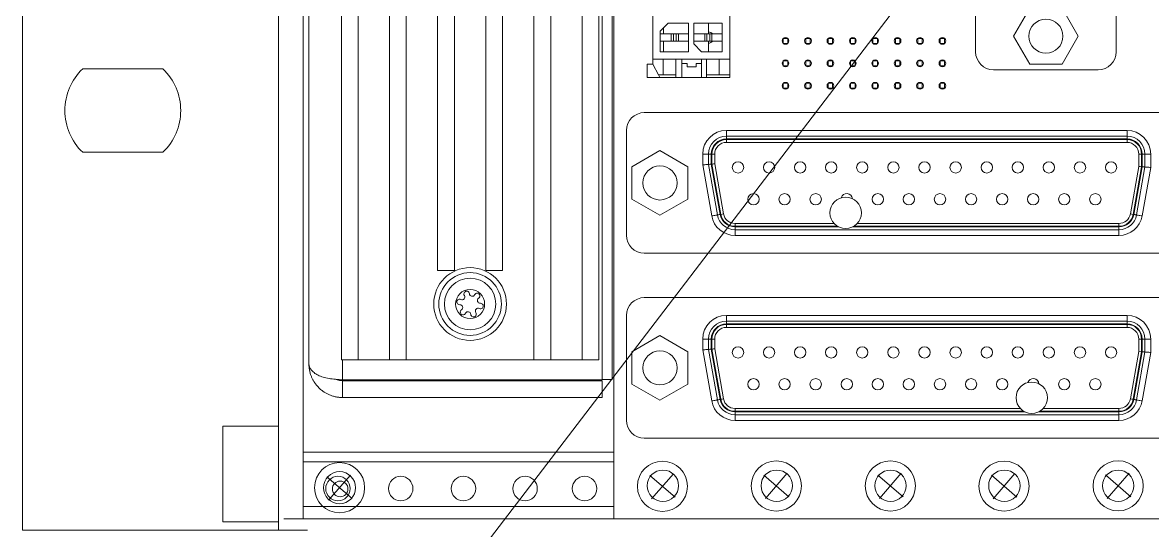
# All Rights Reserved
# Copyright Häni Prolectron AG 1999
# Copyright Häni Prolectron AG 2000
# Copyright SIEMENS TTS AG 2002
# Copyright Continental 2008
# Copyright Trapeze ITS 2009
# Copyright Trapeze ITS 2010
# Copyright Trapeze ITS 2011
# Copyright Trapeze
# Model space of a CAD drawing. Extents: x -194 to 239, y -574 to -265.
# Drawn here: x -152.74 to -120.65, y -456.92 to -442.5 of the extents above; entities that cross this region are included whole.
import ezdxf

# ---------------------------------------------------------------- set-up
doc = ezdxf.new("R2010")
doc.units = 0
doc.header["$LTSCALE"] = 0.5
doc.layers.get('0').update_dxf_attribs({"linetype": 'CONTINUOUS'})
doc.layers.add('1', color=7, linetype='CONTINUOUS')

msp = doc.modelspace()

# ---------------------------------------------------------------- linework, layer by layer
at = {"lineweight": 5}
for p, q in [((-145.47204, -415.01881), (-145.47204, -456.91708)), ((-121.28459, -433.37354), (-152.17916, -473.77128)), ((-135.95518, -454.7007), (-144.76049, -454.7007)), ((-135.94322, -454.97678), (-144.77161, -454.97678)), ((-135.94322, -456.24163), (-144.77702, -456.24163))]:
    msp.add_line(p, q, dxfattribs=at)
at = {"color": 7, "linetype": 'Continuous', "lineweight": 5}
for p, q in [((-135.95433, -415.73151), (-135.95433, -456.5906)), ((-136.2826, -419.72083), (-136.2826, -452.64566)), ((-135.99645, -452.63612), (-135.99645, -419.72991)), ((-144.61248, -452.19124), (-144.61248, -420.17525)), ((-143.69047, -452.08019), (-143.69047, -420.28676)), ((-143.21356, -452.08019), (-143.21356, -420.28676)), ((-142.32335, -452.08019), (-142.32335, -420.28676)), ((-141.84645, -452.08019), (-141.84645, -420.28676)), ((-138.222, -452.08019), (-138.222, -420.28676)), ((-137.74509, -452.08019), (-137.74509, -420.28676)), ((-136.85488, -452.08019), (-136.85488, -420.28676)), ((-136.37798, -452.08019), (-136.37798, -420.28676)), ((-140.95623, -449.53672), (-140.95623, -422.83023)), ((-140.47933, -449.53672), (-140.47933, -422.83023)), ((-139.58911, -449.53672), (-139.58911, -422.83023)), ((-139.11221, -449.53672), (-139.11221, -422.83023)), ((-125.67446, -443.32815), (-125.67446, -427.46987)), ((-121.6816, -427.46987), (-121.6816, -443.32815)), ((-144.77144, -440.21164), (-144.77144, -456.59463)), ((-134.84377, -440.4013), (-134.84377, -443.53573)), ((-132.66079, -440.4013), (-132.66079, -443.53573)), ((-124.13734, -442.08807), (-124.59665, -442.88362)), ((-122.75941, -442.88362), (-123.21872, -442.08807)), ((-134.63374, -442.74178), (-134.41099, -442.51903)), ((-134.41099, -442.51903), (-133.82547, -442.51903)), ((-133.82547, -442.51903), (-133.82547, -443.3273)), ((-133.67908, -443.10455), (-133.67908, -442.51903)), ((-133.67908, -442.51903), (-132.87082, -442.51903)), ((-133.26541, -442.82133), (-133.26541, -442.51903)), ((-132.87082, -442.51903), (-132.87082, -443.3273)), ((-134.63374, -443.3273), (-134.63374, -442.74178)), ((-134.63374, -442.82133), (-134.32188, -442.82133)), ((-134.53826, -442.64632), (-134.53826, -442.82133)), ((-134.11823, -442.82133), (-134.32188, -442.82133)), ((-134.32188, -443.025), (-134.32188, -442.82133)), ((-134.25982, -443.025), (-134.25982, -442.82133)), ((-134.18027, -443.025), (-134.18027, -442.82133)), ((-134.11823, -442.82133), (-133.82547, -442.82133)), ((-134.11823, -442.82133), (-134.11823, -443.025)), ((-133.67908, -442.82133), (-133.36723, -442.82133)), ((-133.26541, -442.82133), (-133.36723, -442.82133)), ((-133.36723, -443.025), (-133.36723, -442.82133)), ((-133.30518, -442.82133), (-133.30518, -443.025)), ((-133.16357, -442.82133), (-133.26541, -442.82133)), ((-133.22562, -443.025), (-133.22562, -442.82133)), ((-133.16357, -442.82133), (-132.87082, -442.82133)), ((-133.16357, -442.82133), (-133.16357, -443.025)), ((-134.32188, -443.025), (-134.63374, -443.025)), ((-134.53826, -443.3273), (-134.53826, -443.025)), ((-134.11823, -443.025), (-134.32188, -443.025)), ((-133.82547, -443.025), (-134.11823, -443.025)), ((-133.36723, -443.025), (-133.67908, -443.025)), ((-133.45633, -443.3273), (-133.67908, -443.10455)), ((-133.26541, -443.025), (-133.36723, -443.025)), ((-133.16357, -443.025), (-133.26541, -443.025)), ((-133.26541, -443.3273), (-133.26541, -443.025)), ((-132.87082, -443.025), (-133.16357, -443.025)), ((-131.13653, -442.94748), (-131.00924, -442.94748)), ((-131.13653, -443.09068), (-131.13653, -442.94748)), ((-131.00924, -443.09068), (-131.13653, -443.09068)), ((-131.00924, -442.94748), (-131.00924, -443.09068)), ((-130.5001, -442.94748), (-130.37281, -442.94748)), ((-130.5001, -443.09068), (-130.5001, -442.94748)), ((-130.37281, -443.09068), (-130.5001, -443.09068)), ((-130.37281, -442.94748), (-130.37281, -443.09068)), ((-129.86366, -442.94748), (-129.73637, -442.94748)), ((-129.86366, -443.09068), (-129.86366, -442.94748)), ((-129.73637, -443.09068), (-129.86366, -443.09068)), ((-129.73637, -442.94748), (-129.73637, -443.09068)), ((-129.22723, -442.94748), (-129.09994, -442.94748)), ((-129.22723, -443.09068), (-129.22723, -442.94748)), ((-129.09994, -443.09068), (-129.22723, -443.09068)), ((-129.09994, -442.94748), (-129.09994, -443.09068)), ((-128.59079, -443.09068), (-128.59079, -442.94748)), ((-128.59079, -442.94748), (-128.4635, -442.94748)), ((-128.4635, -443.09068), (-128.59079, -443.09068)), ((-128.4635, -442.94748), (-128.4635, -443.09068)), ((-127.95436, -443.09068), (-127.95436, -442.94748)), ((-127.95436, -442.94748), (-127.82707, -442.94748)), ((-127.82707, -443.09068), (-127.95436, -443.09068)), ((-127.82707, -442.94748), (-127.82707, -443.09068)), ((-127.31792, -442.94748), (-127.19065, -442.94748)), ((-127.31792, -443.09068), (-127.31792, -442.94748)), ((-127.19065, -443.09068), (-127.31792, -443.09068)), ((-127.19065, -442.94748), (-127.19065, -443.09068)), ((-126.68149, -442.94748), (-126.5542, -442.94748)), ((-126.68149, -443.09068), (-126.68149, -442.94748)), ((-126.5542, -443.09068), (-126.68149, -443.09068)), ((-126.5542, -442.94748), (-126.5542, -443.09068)), ((-124.59665, -442.88362), (-124.13734, -443.67916)), ((-123.21872, -443.67916), (-122.75941, -442.88362)), ((-133.82547, -443.3273), (-134.63374, -443.3273)), ((-132.87082, -443.3273), (-133.45633, -443.3273)), ((-134.84377, -443.67893), (-135.00605, -443.67893)), ((-135.00605, -444.0608), (-135.00605, -443.67893)), ((-134.84377, -443.67893), (-134.84377, -443.53573)), ((-134.84377, -443.53573), (-134.54782, -443.53573)), ((-134.68465, -443.98123), (-134.84377, -443.67893)), ((-134.54782, -443.53573), (-134.54782, -443.98123)), ((-134.54782, -443.53573), (-132.95674, -443.53573)), ((-134.18981, -443.53573), (-134.18981, -443.98123)), ((-134.02118, -444.0608), (-134.02118, -443.53573)), ((-134.02118, -443.66302), (-133.87001, -443.66302)), ((-133.87001, -443.66302), (-133.87001, -443.75848)), ((-133.87001, -443.75848), (-133.61545, -443.75848)), ((-133.61545, -443.66302), (-133.46428, -443.66302)), ((-133.61545, -443.75848), (-133.61545, -443.66302)), ((-133.46428, -443.53573), (-133.46428, -444.0608)), ((-133.31472, -443.53573), (-133.31472, -443.98123)), ((-132.95674, -443.98123), (-132.95674, -443.53573)), ((-132.95674, -443.53573), (-132.66079, -443.53573)), ((-132.66079, -443.53573), (-132.66079, -443.98123)), ((-131.13653, -443.72711), (-131.13653, -443.5839)), ((-131.13653, -443.5839), (-131.00924, -443.5839)), ((-131.00924, -443.72711), (-131.13653, -443.72711)), ((-131.00924, -443.5839), (-131.00924, -443.72711)), ((-130.5001, -443.5839), (-130.37281, -443.5839)), ((-130.5001, -443.72711), (-130.5001, -443.5839)), ((-130.37281, -443.72711), (-130.5001, -443.72711)), ((-130.37281, -443.5839), (-130.37281, -443.72711)), ((-129.86366, -443.5839), (-129.73637, -443.5839)), ((-129.86366, -443.72711), (-129.86366, -443.5839)), ((-129.73637, -443.72711), (-129.86366, -443.72711)), ((-129.73637, -443.5839), (-129.73637, -443.72711)), ((-129.22723, -443.5839), (-129.09994, -443.5839)), ((-129.22723, -443.72711), (-129.22723, -443.5839)), ((-129.09994, -443.72711), (-129.22723, -443.72711)), ((-129.09994, -443.5839), (-129.09994, -443.72711)), ((-128.59079, -443.5839), (-128.4635, -443.5839)), ((-128.59079, -443.72711), (-128.59079, -443.5839)), ((-128.4635, -443.72711), (-128.59079, -443.72711)), ((-128.4635, -443.5839), (-128.4635, -443.72711)), ((-127.95436, -443.5839), (-127.82707, -443.5839)), ((-127.95436, -443.72711), (-127.95436, -443.5839)), ((-127.82707, -443.72711), (-127.95436, -443.72711)), ((-127.82707, -443.5839), (-127.82707, -443.72711)), ((-127.31792, -443.5839), (-127.19065, -443.5839)), ((-127.31792, -443.72711), (-127.31792, -443.5839)), ((-127.19065, -443.72711), (-127.31792, -443.72711)), ((-127.19065, -443.5839), (-127.19065, -443.72711)), ((-126.68149, -443.5839), (-126.5542, -443.5839)), ((-126.68149, -443.72711), (-126.68149, -443.5839)), ((-126.5542, -443.72711), (-126.68149, -443.72711)), ((-126.5542, -443.5839), (-126.5542, -443.72711)), ((-124.13734, -443.67916), (-123.21872, -443.67916)), ((-134.64277, -444.0608), (-135.00605, -444.0608)), ((-134.68465, -443.98123), (-134.64277, -444.0608)), ((-134.54782, -443.98123), (-134.68465, -443.98123)), ((-134.18981, -444.0608), (-134.64277, -444.0608)), ((-134.18981, -443.98123), (-134.54782, -443.98123)), ((-134.18981, -444.0608), (-134.18981, -443.98123)), ((-134.02118, -444.0608), (-134.18981, -444.0608)), ((-133.46428, -444.0608), (-134.02118, -444.0608)), ((-133.31472, -444.0608), (-133.46428, -444.0608)), ((-132.95674, -443.98123), (-133.31472, -443.98123)), ((-133.31472, -443.98123), (-133.31472, -444.0608)), ((-132.66079, -444.0608), (-133.31472, -444.0608)), ((-132.66079, -443.98123), (-132.95674, -443.98123)), ((-132.66079, -444.0608), (-132.66079, -443.98123)), ((-125.16525, -443.83736), (-122.19081, -443.83736)), ((-131.13653, -444.22035), (-131.00924, -444.22035)), ((-131.13653, -444.36353), (-131.13653, -444.22035)), ((-131.00924, -444.36353), (-131.13653, -444.36353)), ((-131.00924, -444.22035), (-131.00924, -444.36353)), ((-130.5001, -444.22035), (-130.37281, -444.22035)), ((-130.5001, -444.36353), (-130.5001, -444.22035)), ((-130.37281, -444.36353), (-130.5001, -444.36353)), ((-130.37281, -444.22035), (-130.37281, -444.36353)), ((-129.86366, -444.22035), (-129.73637, -444.22035)), ((-129.86366, -444.36353), (-129.86366, -444.22035)), ((-129.73637, -444.36353), (-129.86366, -444.36353)), ((-129.73637, -444.22035), (-129.73637, -444.36353)), ((-129.22723, -444.36353), (-129.22723, -444.22035)), ((-129.22723, -444.22035), (-129.09994, -444.22035)), ((-129.09994, -444.36353), (-129.22723, -444.36353)), ((-129.09994, -444.22035), (-129.09994, -444.36353)), ((-128.59079, -444.22035), (-128.4635, -444.22035)), ((-128.59079, -444.36353), (-128.59079, -444.22035)), ((-128.4635, -444.36353), (-128.59079, -444.36353)), ((-128.4635, -444.22035), (-128.4635, -444.36353)), ((-127.95436, -444.22035), (-127.82707, -444.22035)), ((-127.95436, -444.36353), (-127.95436, -444.22035)), ((-127.82707, -444.36353), (-127.95436, -444.36353)), ((-127.82707, -444.22035), (-127.82707, -444.36353)), ((-127.31792, -444.36353), (-127.31792, -444.22035)), ((-127.31792, -444.22035), (-127.19065, -444.22035)), ((-127.19065, -444.36353), (-127.31792, -444.36353)), ((-127.19065, -444.22035), (-127.19065, -444.36353)), ((-126.68149, -444.22035), (-126.5542, -444.22035)), ((-126.68149, -444.36353), (-126.68149, -444.22035)), ((-126.5542, -444.36353), (-126.68149, -444.36353)), ((-126.5542, -444.22035), (-126.5542, -444.36353)), ((-135.08518, -445.05542), (-119.2269, -445.05542)), ((-135.59439, -445.56461), (-135.59439, -448.53905)), ((-132.75333, -445.56057), (-121.37287, -445.56057)), ((-132.75333, -445.56057), (-132.75333, -445.72223)), ((-132.75333, -445.72223), (-132.75333, -445.80307)), ((-132.75333, -445.72223), (-121.37287, -445.72223)), ((-121.37287, -445.72223), (-121.37287, -445.56057)), ((-121.37287, -445.72223), (-121.37287, -445.80307)), ((-121.37287, -445.80307), (-132.75333, -445.80307)), ((-132.75333, -445.81923), (-132.75333, -445.90005)), ((-132.75333, -445.81923), (-121.37287, -445.81923)), ((-121.37287, -445.90005), (-132.75333, -445.90005)), ((-121.37287, -445.81923), (-121.37287, -445.90005)), ((-134.64065, -446.13323), (-135.43619, -446.59254)), ((-133.8451, -446.59254), (-134.64065, -446.13323)), ((-133.42418, -446.54061), (-133.42418, -446.23144)), ((-133.42418, -446.23144), (-133.26255, -446.23144)), ((-133.26255, -446.23144), (-133.18171, -446.23144)), ((-133.26255, -446.52646), (-133.26255, -446.23144)), ((-133.18171, -446.23144), (-133.18171, -446.51938)), ((-133.16555, -446.23144), (-133.08473, -446.23144)), ((-133.16555, -446.51798), (-133.16555, -446.23144)), ((-133.08473, -446.23144), (-133.08473, -446.51091)), ((-120.96065, -446.23144), (-121.04147, -446.23144)), ((-121.04147, -446.58365), (-121.04147, -446.23144)), ((-120.96065, -446.23144), (-120.96065, -446.59072)), ((-120.86366, -446.23144), (-120.94448, -446.23144)), ((-120.94448, -446.59214), (-120.94448, -446.23144)), ((-120.86366, -446.23144), (-120.702, -446.23144)), ((-120.86366, -446.23144), (-120.86366, -446.59922)), ((-120.702, -446.23144), (-120.702, -446.61335)), ((-135.43619, -446.59254), (-135.43619, -447.51114)), ((-133.8451, -447.51114), (-133.8451, -446.59254)), ((-133.16885, -447.98874), (-133.42418, -446.54061)), ((-133.00966, -447.96067), (-133.26255, -446.52646)), ((-133.18171, -446.51938), (-132.93005, -447.94663)), ((-132.91414, -447.94382), (-133.16555, -446.51798)), ((-133.08473, -446.51091), (-132.83453, -447.92979)), ((-121.27883, -447.92979), (-121.04147, -446.58365)), ((-120.96065, -446.59072), (-121.19924, -447.94382)), ((-121.18331, -447.94663), (-120.94448, -446.59214)), ((-120.86366, -446.59922), (-121.10372, -447.96067)), ((-120.702, -446.61335), (-120.94451, -447.98874)), ((-135.43619, -447.51114), (-134.64065, -447.97045)), ((-134.64065, -447.97045), (-133.8451, -447.51114)), ((-132.50818, -448.20364), (-132.50818, -448.28445)), ((-132.50818, -448.20364), (-129.69341, -448.20364)), ((-129.59374, -448.28445), (-132.50818, -448.28445)), ((-132.50818, -448.30061), (-132.50818, -448.38145)), ((-132.50818, -448.30061), (-129.56405, -448.30061)), ((-129.16775, -448.30061), (-121.6052, -448.30061)), ((-121.6052, -448.28445), (-129.13809, -448.28445)), ((-129.03841, -448.20364), (-121.6052, -448.20364)), ((-121.6052, -448.20364), (-121.6052, -448.28445)), ((-121.6052, -448.30061), (-121.6052, -448.38145)), ((-132.50818, -448.54311), (-132.50818, -448.38145)), ((-121.6052, -448.38145), (-132.50818, -448.38145)), ((-121.6052, -448.54311), (-132.50818, -448.54311)), ((-121.6052, -448.38145), (-121.6052, -448.54311)), ((-119.2269, -449.04826), (-135.08518, -449.04826)), ((-140.95623, -449.53672), (-140.47933, -449.53672)), ((-139.58911, -449.53672), (-139.11221, -449.53672)), ((-135.08518, -450.30917), (-119.2269, -450.30917)), ((-135.59439, -450.81838), (-135.59439, -453.79282)), ((-132.75333, -450.81434), (-121.37287, -450.81434)), ((-132.75333, -450.81434), (-132.75333, -450.976)), ((-121.37287, -450.976), (-121.37287, -450.81434)), ((-132.75333, -450.976), (-132.75333, -451.05682)), ((-132.75333, -450.976), (-121.37287, -450.976)), ((-121.37287, -451.05682), (-132.75333, -451.05682)), ((-132.75333, -451.073), (-132.75333, -451.15382)), ((-132.75333, -451.073), (-121.37287, -451.073)), ((-121.37287, -451.15382), (-132.75333, -451.15382)), ((-121.37287, -450.976), (-121.37287, -451.05682)), ((-121.37287, -451.073), (-121.37287, -451.15382)), ((-134.64065, -451.387), (-135.43619, -451.84629)), ((-133.8451, -451.84629), (-134.64065, -451.387)), ((-133.42418, -451.79438), (-133.42418, -451.48521)), ((-133.42418, -451.48521), (-133.26255, -451.48521)), ((-133.26255, -451.48521), (-133.18171, -451.48521)), ((-133.26255, -451.78023), (-133.26255, -451.48521)), ((-133.18171, -451.48521), (-133.18171, -451.77315)), ((-133.16555, -451.48521), (-133.08473, -451.48521)), ((-133.16555, -451.77175), (-133.16555, -451.48521)), ((-133.08473, -451.48521), (-133.08473, -451.76467)), ((-120.96065, -451.48521), (-121.04147, -451.48521)), ((-121.04147, -451.83741), (-121.04147, -451.48521)), ((-120.96065, -451.48521), (-120.96065, -451.84449)), ((-120.86366, -451.48521), (-120.94448, -451.48521)), ((-120.94448, -451.84591), (-120.94448, -451.48521)), ((-120.86366, -451.48521), (-120.702, -451.48521)), ((-120.86366, -451.48521), (-120.86366, -451.85297)), ((-120.702, -451.48521), (-120.702, -451.86712)), ((-135.43619, -451.84629), (-135.43619, -452.76491)), ((-133.8451, -452.76491), (-133.8451, -451.84629)), ((-133.16885, -453.2425), (-133.42418, -451.79438)), ((-133.00966, -453.21443), (-133.26255, -451.78023)), ((-133.18171, -451.77315), (-132.93005, -453.2004)), ((-132.91414, -453.19759), (-133.16555, -451.77175)), ((-133.08473, -451.76467), (-132.83453, -453.18355)), ((-121.27883, -453.18355), (-121.04147, -451.83741)), ((-120.96065, -451.84449), (-121.19924, -453.19759)), ((-121.18331, -453.2004), (-120.94448, -451.84591)), ((-120.86366, -451.85297), (-121.10372, -453.21443)), ((-120.96065, -451.84449), (-121.04147, -451.83741)), ((-143.69047, -452.08019), (-143.21356, -452.08019)), ((-143.65867, -452.08019), (-143.65867, -452.64566)), ((-142.32335, -452.08019), (-143.21356, -452.08019)), ((-142.32335, -452.08019), (-141.84645, -452.08019)), ((-138.222, -452.08019), (-141.84645, -452.08019)), ((-138.222, -452.08019), (-137.74509, -452.08019)), ((-136.85488, -452.08019), (-137.74509, -452.08019)), ((-136.85488, -452.08019), (-136.37798, -452.08019)), ((-120.702, -451.86712), (-120.94451, -453.2425)), ((-143.65867, -452.64566), (-136.2826, -452.64566)), ((-143.65867, -452.66814), (-136.2826, -452.66814)), ((-143.65867, -453.14505), (-143.65867, -452.66814)), ((-142.38694, -452.66814), (-142.38694, -452.64566)), ((-140.00243, -452.64566), (-140.00243, -452.66814)), ((-136.2826, -452.63612), (-135.99645, -452.63612)), ((-136.2826, -452.66814), (-136.2826, -453.14505)), ((-135.43619, -452.76491), (-134.64065, -453.22422)), ((-134.64065, -453.22422), (-133.8451, -452.76491)), ((-143.65867, -453.14505), (-136.2826, -453.14505)), ((-132.50818, -453.45738), (-132.50818, -453.53822)), ((-132.50818, -453.45738), (-124.40434, -453.45738)), ((-123.75527, -453.45738), (-121.6052, -453.45738)), ((-121.6052, -453.45738), (-121.6052, -453.53822)), ((-124.3022, -453.53822), (-132.50818, -453.53822)), ((-132.50818, -453.55438), (-124.27142, -453.55438)), ((-132.50818, -453.55438), (-132.50818, -453.63522)), ((-132.50818, -453.79686), (-132.50818, -453.63522)), ((-121.6052, -453.63522), (-132.50818, -453.63522)), ((-123.88821, -453.55438), (-121.6052, -453.55438)), ((-121.6052, -453.53822), (-123.85742, -453.53822)), ((-121.6052, -453.55438), (-121.6052, -453.63522)), ((-121.6052, -453.63522), (-121.6052, -453.79686)), ((-121.6052, -453.79686), (-132.50818, -453.79686)), ((-119.2269, -454.30203), (-135.08518, -454.30203)), ((-135.95433, -456.5906), (-96.62588, -456.5906))]:
    msp.add_line(p, q, dxfattribs=at)
at = {"linetype": 'Continuous', "lineweight": 5}
for p, q in [((-143.43019, -455.34826), (-144.05162, -456.06564)), ((-134.92903, -455.35707), (-134.21165, -455.9785)), ((-134.25962, -455.30909), (-134.88106, -456.02648)), ((-131.69479, -455.34709), (-130.97741, -455.96852)), ((-131.02539, -455.29912), (-131.64682, -456.0165)), ((-128.45438, -455.34682), (-127.737, -455.96825)), ((-127.78497, -455.29885), (-128.40641, -456.01623)), ((-125.22602, -455.35116), (-124.50863, -455.9726)), ((-124.55661, -455.30319), (-125.17804, -456.02057)), ((-121.98478, -455.34354), (-121.2674, -455.96498)), ((-121.31537, -455.29557), (-121.9368, -456.01295)), ((-144.09959, -455.39623), (-143.38221, -456.01767)), ((-145.32364, -456.59125), (-96.62433, -456.59125))]:
    msp.add_line(p, q, dxfattribs=at)
at = {"color": 7, "linetype": 'Continuous', "lineweight": 5, "flags": 128}
for points in [[(-133.42418, -446.54061), (-133.39266, -446.53784), (-133.36233, -446.5352), (-133.33437, -446.53276), (-133.30989, -446.53061), (-133.28978, -446.52885), (-133.27484, -446.52754), (-133.26564, -446.52674), (-133.26255, -446.52646)], [(-133.18171, -446.51938), (-133.19749, -446.52077), (-133.21264, -446.5221), (-133.22662, -446.52333), (-133.23886, -446.52439), (-133.24891, -446.52526), (-133.25638, -446.52593), (-133.26099, -446.52633), (-133.26255, -446.52646)], [(-133.16555, -446.51798), (-133.14979, -446.5166), (-133.13461, -446.51527), (-133.12063, -446.51405), (-133.1084, -446.51297), (-133.09835, -446.5121), (-133.09087, -446.51144), (-133.08626, -446.51104), (-133.08473, -446.51091)], [(-120.86366, -446.59922), (-120.86119, -446.59943), (-120.85391, -446.60007), (-120.842, -446.6011), (-120.82584, -446.60252), (-120.8059, -446.60426), (-120.78282, -446.60627), (-120.75729, -446.60851), (-120.73007, -446.6109), (-120.702, -446.61335)], [(-133.16885, -447.98874), (-133.1378, -447.98326), (-133.10792, -447.97798), (-133.0804, -447.97313), (-133.05628, -447.96888), (-133.03647, -447.96539), (-133.02178, -447.96279), (-133.01271, -447.9612), (-133.00966, -447.96067)], [(-132.93005, -447.94663), (-132.94558, -447.94936), (-132.96051, -447.952), (-132.97428, -447.95443), (-132.98634, -447.95655), (-132.99625, -447.95829), (-133.00359, -447.95958), (-133.00812, -447.96038), (-133.00966, -447.96067)], [(-121.18331, -447.94663), (-121.16778, -447.94936), (-121.15285, -447.952), (-121.1391, -447.95443), (-121.12703, -447.95655), (-121.11713, -447.95829), (-121.10977, -447.95958), (-121.10524, -447.96038), (-121.10372, -447.96067)], [(-121.10372, -447.96067), (-121.10065, -447.9612), (-121.0916, -447.96279), (-121.07689, -447.96539), (-121.05708, -447.96888), (-121.03296, -447.97313), (-121.00544, -447.97798), (-120.97558, -447.98326), (-120.94451, -447.98874)], [(-133.42418, -451.79438), (-133.39266, -451.79161), (-133.36233, -451.78895), (-133.33437, -451.78651), (-133.30989, -451.78436), (-133.28978, -451.78262), (-133.27484, -451.78131), (-133.26564, -451.78049), (-133.26255, -451.78023)], [(-133.18171, -451.77315), (-133.19749, -451.77454), (-133.21264, -451.77586), (-133.22662, -451.77708), (-133.23886, -451.77816), (-133.24891, -451.77903), (-133.25638, -451.7797), (-133.26099, -451.78009), (-133.26255, -451.78023)], [(-133.16555, -451.77175), (-133.14979, -451.77036), (-133.13461, -451.76904), (-133.12063, -451.76782), (-133.1084, -451.76674), (-133.09835, -451.76587), (-133.09087, -451.7652), (-133.08626, -451.76481), (-133.08473, -451.76467)], [(-120.86366, -451.85297), (-120.86521, -451.85283), (-120.8698, -451.85244), (-120.87727, -451.85179), (-120.88733, -451.8509), (-120.89958, -451.84984), (-120.91356, -451.8486), (-120.92871, -451.84728), (-120.94448, -451.84591)], [(-120.86366, -451.85297), (-120.86119, -451.85319), (-120.85391, -451.85382), (-120.842, -451.85486), (-120.82584, -451.85629), (-120.8059, -451.85803), (-120.78282, -451.86004), (-120.75729, -451.86228), (-120.73007, -451.86467), (-120.702, -451.86712)], [(-133.16885, -453.2425), (-133.1378, -453.23702), (-133.10792, -453.23175), (-133.0804, -453.22689), (-133.05628, -453.22265), (-133.03647, -453.21916), (-133.02178, -453.21656), (-133.01271, -453.21496), (-133.00966, -453.21443)], [(-132.93005, -453.2004), (-132.94558, -453.20313), (-132.96051, -453.20577), (-132.97428, -453.20819), (-132.98634, -453.21032), (-132.99625, -453.21206), (-133.00359, -453.21335), (-133.00812, -453.21415), (-133.00966, -453.21443)], [(-121.18331, -453.2004), (-121.16778, -453.20313), (-121.15285, -453.20577), (-121.1391, -453.20819), (-121.12703, -453.21032), (-121.11713, -453.21206), (-121.10977, -453.21335), (-121.10524, -453.21415), (-121.10372, -453.21443)], [(-121.10372, -453.21443), (-121.10065, -453.21496), (-121.0916, -453.21656), (-121.07689, -453.21916), (-121.05708, -453.22265), (-121.03296, -453.22689), (-121.00544, -453.23175), (-120.97558, -453.23702), (-120.94451, -453.2425)]]:
    msp.add_lwpolyline(points, dxfattribs=at)
at = {"color": 7, "linetype": 'Continuous', "lineweight": 5}
for centre, radius in [((-123.67803, -442.88361), 0.48496), ((-131.07289, -443.01863), 0.09547), ((-130.43645, -443.01863), 0.09547), ((-129.80002, -443.01863), 0.09547), ((-129.16358, -443.01863), 0.09547), ((-128.52715, -443.01863), 0.09547), ((-127.89072, -443.01863), 0.09547), ((-127.25428, -443.01863), 0.09547), ((-126.61785, -443.01863), 0.09547), ((-131.07289, -443.65506), 0.09547), ((-130.43645, -443.65506), 0.09547), ((-129.80002, -443.65506), 0.09547), ((-129.16358, -443.65506), 0.09547), ((-128.52715, -443.65506), 0.09547), ((-127.89072, -443.65506), 0.09547), ((-127.25428, -443.65506), 0.09547), ((-126.61785, -443.65506), 0.09547), ((-131.07289, -444.2915), 0.09547), ((-130.43645, -444.2915), 0.09547), ((-129.80002, -444.2915), 0.09547), ((-129.16358, -444.2915), 0.09547), ((-128.52715, -444.2915), 0.09547), ((-127.89072, -444.2915), 0.09547), ((-127.25428, -444.2915), 0.09547), ((-126.61785, -444.2915), 0.09547), ((-134.64064, -447.05184), 0.48496), ((-132.42394, -446.61118), 0.16165), ((-131.54131, -446.61118), 0.16165), ((-130.65868, -446.61118), 0.16165), ((-129.77605, -446.61118), 0.16165), ((-128.89341, -446.61118), 0.16165), ((-128.01078, -446.61118), 0.16165), ((-127.12572, -446.61118), 0.16165), ((-126.24067, -446.61118), 0.16165), ((-125.35804, -446.61118), 0.16165), ((-124.4754, -446.61118), 0.16165), ((-123.59277, -446.61118), 0.16165), ((-122.71014, -446.61118), 0.16165), ((-121.82751, -446.61118), 0.16165), ((-131.98263, -447.51644), 0.16165), ((-131.1, -447.51644), 0.16165), ((-130.21736, -447.51644), 0.16165), ((-128.4521, -447.51644), 0.16165), ((-127.56947, -447.51644), 0.16165), ((-126.68683, -447.51644), 0.16165), ((-125.8042, -447.51644), 0.16165), ((-124.92157, -447.51644), 0.16165), ((-124.03894, -447.51644), 0.16165), ((-123.1563, -447.51644), 0.16165), ((-122.27367, -447.51644), 0.16165), ((-129.36591, -447.90161), 0.4455), ((-140.03422, -450.49052), 1.03329), ((-140.03422, -450.49052), 0.89022), ((-140.03422, -450.49052), 0.73125), ((-140.03422, -450.49052), 0.41331), ((-134.64064, -452.30561), 0.48496), ((-132.42394, -451.86494), 0.16165), ((-131.54131, -451.86494), 0.16165), ((-130.65868, -451.86494), 0.16165), ((-129.77605, -451.86494), 0.16165), ((-128.89341, -451.86494), 0.16165), ((-128.01078, -451.86494), 0.16165), ((-127.12572, -451.86494), 0.16165), ((-126.24067, -451.86494), 0.16165), ((-125.35804, -451.86494), 0.16165), ((-124.4754, -451.86494), 0.16165), ((-123.59277, -451.86494), 0.16165), ((-122.71014, -451.86494), 0.16165), ((-121.82751, -451.86494), 0.16165), ((-131.98263, -452.77021), 0.16165), ((-131.1, -452.77021), 0.16165), ((-130.21736, -452.77021), 0.16165), ((-129.33473, -452.77021), 0.16165), ((-128.4521, -452.77021), 0.16165), ((-127.56947, -452.77021), 0.16165), ((-126.68683, -452.77021), 0.16165), ((-125.8042, -452.77021), 0.16165), ((-124.92157, -452.77021), 0.16165), ((-124.07981, -453.15219), 0.4455), ((-123.1563, -452.77021), 0.16165), ((-122.27367, -452.77021), 0.16165), ((-134.55736, -455.65185), 0.4455), ((-131.32428, -455.65185), 0.4455), ((-128.09119, -455.65185), 0.4455), ((-124.85811, -455.65185), 0.4455), ((-121.62502, -455.65185), 0.4455)]:
    msp.add_circle(centre, radius, dxfattribs=at)
at = {"linetype": 'Continuous', "lineweight": 5}
for centre, radius in [((-143.7409, -455.70695), 0.71184), ((-134.57034, -455.66778), 0.71184), ((-131.3361, -455.65781), 0.71184), ((-128.09569, -455.65754), 0.71184), ((-124.86732, -455.66188), 0.71184), ((-121.62609, -455.65426), 0.71184), ((-143.7409, -455.70695), 0.45579)]:
    msp.add_circle(centre, radius, dxfattribs=at)
at = {"color": 7, "linetype": 'Continuous', "lineweight": 5}
for centre, radius, start, end in [((-133.2654, -442.92316), 0.15911, 39.791819, 90), ((-133.2654, -442.92316), 0.15911, 270, 320.208181), ((-125.16525, -443.32816), 0.50921, 180, 270), ((-122.19081, -443.32816), 0.50921, 270, 0), ((-135.08519, -445.56462), 0.50921, 90, 180), ((-132.75333, -446.23145), 0.67087, 90, 180), ((-132.75333, -446.23145), 0.50921, 90, 180), ((-121.37286, -446.23145), 0.67087, 0, 90), ((-121.37286, -446.23145), 0.50921, 0, 90), ((-132.75333, -446.23145), 0.42838, 90, 180), ((-132.75333, -446.23145), 0.41222, 90, 180), ((-132.75333, -446.23145), 0.33139, 90, 180), ((-121.37286, -446.23145), 0.42838, 0, 90), ((-121.37286, -446.23145), 0.41222, 0, 90), ((-121.37286, -446.23145), 0.33139, 0, 90), ((-122.87214, -467.96154), 21.45613, 84.888866, 85.105508), ((-124.59582, -488.76875), 42.33436, 84.942287, 85.052087), ((-129.33473, -447.51644), 0.16165, 5.988406, 164.75674), ((-132.50818, -447.87224), 0.67087, 190, 270), ((-132.50818, -447.87224), 0.50921, 190, 270), ((-132.50818, -447.87224), 0.42838, 190, 270), ((-142.72378, -392.07445), 56.72403, 279.958589, 280.040237), ((-132.50818, -447.87224), 0.41222, 190, 270), ((-132.50818, -447.87224), 0.33139, 190, 270), ((-121.60519, -447.87224), 0.33139, 270, 350), ((-121.60519, -447.87224), 0.41222, 270, 350), ((-121.60519, -447.87224), 0.42838, 270, 350), ((-121.60519, -447.87224), 0.50921, 270, 350), ((-121.60519, -447.87224), 0.67087, 270, 350), ((-116.48398, -420.97435), 27.37857, 259.913691, 260.082813), ((-135.08519, -448.53906), 0.50921, 180, 270), ((-140.26222, -450.29083), 0.07844, 243.786593, 33.786593), ((-140.13183, -450.20359), 0.07844, 3.786593, 213.786593), ((-139.97528, -450.19323), 0.07844, 183.786593, 333.786593), ((-139.83453, -450.26253), 0.07844, 303.786593, 153.786593), ((-140.33151, -450.43158), 0.07844, 63.786593, 273.786593), ((-140.32115, -450.58812), 0.07844, 303.786593, 93.786593), ((-139.74729, -450.39292), 0.07844, 123.786593, 273.786593), ((-139.73693, -450.54946), 0.07844, 243.786593, 93.786593), ((-135.08519, -450.81839), 0.50921, 90, 180), ((-140.23391, -450.71851), 0.07844, 123.786593, 333.786593), ((-140.09316, -450.78781), 0.07844, 3.786593, 153.786593), ((-139.93662, -450.77745), 0.07844, 183.786593, 33.786593), ((-139.80623, -450.69021), 0.07844, 63.786593, 213.786593), ((-132.75333, -451.48521), 0.67087, 90, 180), ((-121.37286, -451.48521), 0.67087, 0, 90), ((-132.75333, -451.48521), 0.50921, 90, 180), ((-132.75333, -451.48521), 0.42838, 90, 180), ((-132.75333, -451.48521), 0.41222, 90, 180), ((-132.75333, -451.48521), 0.33139, 90, 180), ((-121.37286, -451.48521), 0.50921, 0, 90), ((-121.37286, -451.48521), 0.42838, 0, 90), ((-121.37286, -451.48521), 0.41222, 0, 90), ((-121.37286, -451.48521), 0.33139, 0, 90), ((-124.03894, -452.77021), 0.16165, 5.391935, 162.392548), ((-132.50818, -453.126), 0.67087, 190, 270), ((-132.50818, -453.126), 0.50921, 190, 270), ((-132.50818, -453.126), 0.42838, 190, 270), ((-125.29558, -496.17442), 43.64688, 99.946358, 100.052468), ((-132.50818, -453.126), 0.41222, 190, 270), ((-132.50818, -453.126), 0.33139, 190, 270), ((-121.60519, -453.126), 0.33139, 270, 350), ((-121.60519, -453.126), 0.41222, 270, 350), ((-121.60519, -453.126), 0.42838, 270, 350), ((-121.60519, -453.126), 0.50921, 270, 350), ((-121.60519, -453.126), 0.67087, 270, 350), ((-129.91798, -502.40253), 49.97141, 79.951922, 80.044582), ((-135.08519, -453.79282), 0.50921, 180, 270)]:
    msp.add_arc(centre, radius, start, end, dxfattribs=at)
for points, knots in [([(-144.61248, -452.19124), (-144.61217, -452.20949), (-144.61158, -452.24537), (-144.6069, -452.29822), (-144.5998, -452.34901), (-144.5903, -452.39764), (-144.57877, -452.44404), (-144.56546, -452.48814), (-144.55067, -452.52992), (-144.53465, -452.56938), (-144.51764, -452.60651), (-144.49989, -452.64134), (-144.4816, -452.67392), (-144.46299, -452.70429), (-144.44425, -452.73251), (-144.42556, -452.75865), (-144.40708, -452.78278), (-144.38897, -452.80497), (-144.37135, -452.82532), (-144.34487, -452.85428), (-144.30649, -452.89242), (-144.25234, -452.93899), (-144.19065, -452.98423), (-144.12109, -453.02687), (-144.04349, -453.06548), (-143.95788, -453.09857), (-143.86451, -453.12421), (-143.76395, -453.14165), (-143.69431, -453.14389), (-143.65867, -453.14505)], [0, 0, 0, 0, 0.0385614, 0.07584196, 0.11184202, 0.14656199, 0.18000229, 0.21216344, 0.24304598, 0.27265056, 0.3009779, 0.32802884, 0.35380434, 0.37830552, 0.40153368, 0.42349035, 0.44417735, 0.46359687, 0.48175154, 0.4986446, 0.54262559, 0.58940982, 0.63906641, 0.69165308, 0.74721832, 0.80580315, 0.86744248, 0.93216619, 1, 1, 1, 1]), ([(-143.65867, -452.64566), (-143.725, -452.64162), (-143.79006, -452.63638), (-143.91772, -452.62277), (-143.98099, -452.6143), (-144.09997, -452.59357), (-144.15601, -452.58133), (-144.26106, -452.55129), (-144.30941, -452.53359), (-144.3946, -452.49149), (-144.4322, -452.46629), (-144.49719, -452.41454), (-144.52427, -452.38784), (-144.56813, -452.33315), (-144.58484, -452.30499), (-144.60692, -452.24865), (-144.61248, -452.22021), (-144.61248, -452.19124)], [0, 0, 0, 0, 0.125, 0.125, 0.25, 0.25, 0.375, 0.375, 0.5, 0.5, 0.625, 0.625, 0.75, 0.75, 0.875, 0.875, 1, 1, 1, 1]), ([(-143.83638, -452.631), (-143.81595, -452.63955), (-143.76047, -452.66278), (-143.69809, -452.66607), (-143.65867, -452.66814)], [0, 0, 0, 0, 0.36807537, 1, 1, 1, 1])]:
    msp.add_open_spline(points, degree=3, knots=knots, dxfattribs=at)
at = {"layer": '1', "lineweight": 5}
for p, q in [((-152.74495, -415.01881), (-152.74495, -456.91708)), ((-148.75989, -443.81004), (-151.03816, -443.81004)), ((-148.75989, -446.18164), (-151.03816, -446.18164)), ((-145.47204, -453.96049), (-147.05311, -453.96049)), ((-147.05311, -453.96049), (-147.05311, -456.44276)), ((-147.05311, -456.44276), (-147.05311, -456.67992)), ((-152.74495, -456.91708), (-144.64987, -456.91708)), ((-145.47204, -456.67992), (-147.05311, -456.67992))]:
    msp.add_line(p, q, dxfattribs=at)
for centre, radius in [((-143.7861, -455.73204), 0.34783), ((-143.724, -455.74186), 0.22186), ((-142.00471, -455.73204), 0.34783), ((-140.22333, -455.73204), 0.34783), ((-138.47265, -455.73204), 0.34783), ((-136.78304, -455.73204), 0.34783)]:
    msp.add_circle(centre, radius, dxfattribs=at)
for start, end in [(133.850174, 226.149826), (313.850174, 46.149826)]:
    msp.add_arc((-149.89903, -444.99584), 1.64431, start, end, dxfattribs=at)

doc.saveas('drawing.dxf')
